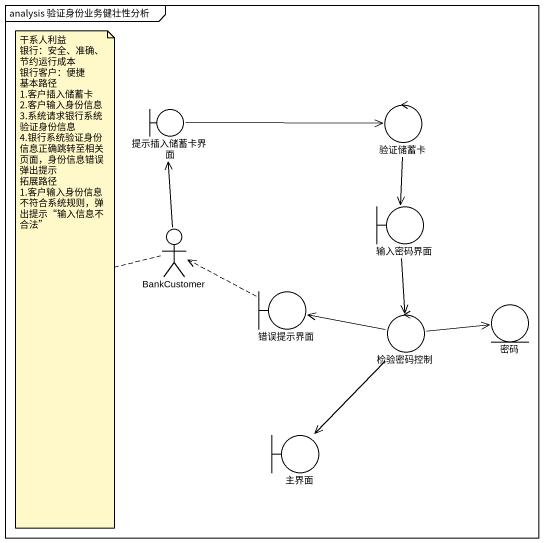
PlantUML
@startuml
mainframe analysis 验证身份业务健壮性分析
boundary 提示插入储蓄卡界面
control 验证储蓄卡
actor BankCustomer
boundary 输入密码界面
boundary 错误提示界面
control 检验密码控制
entity 密码
boundary 主界面
提示插入储蓄卡界面 -right-> 验证储蓄卡
验证储蓄卡 --> 输入密码界面
BankCustomer -up-> 提示插入储蓄卡界面
输入密码界面 --> 检验密码控制
错误提示界面 .left.> BankCustomer
检验密码控制 -left-> 错误提示界面
检验密码控制 -right-> 密码
检验密码控制 --> 主界面
note left of BankCustomer
  干系人利益
  银行：安全、准确、节约运行成本
  银行客户：便捷
  基本路径
  1.客户插入储蓄卡
  2.客户输入身份信息
  3.系统请求银行系统验证身份信息
  4.银行系统验证身份信息正确跳转至相关页面，身份信息错误弹出提示
  拓展路径
  1.客户输入身份信息不符合系统规则，弹出提示“输入信息不合法”
end note
@enduml
